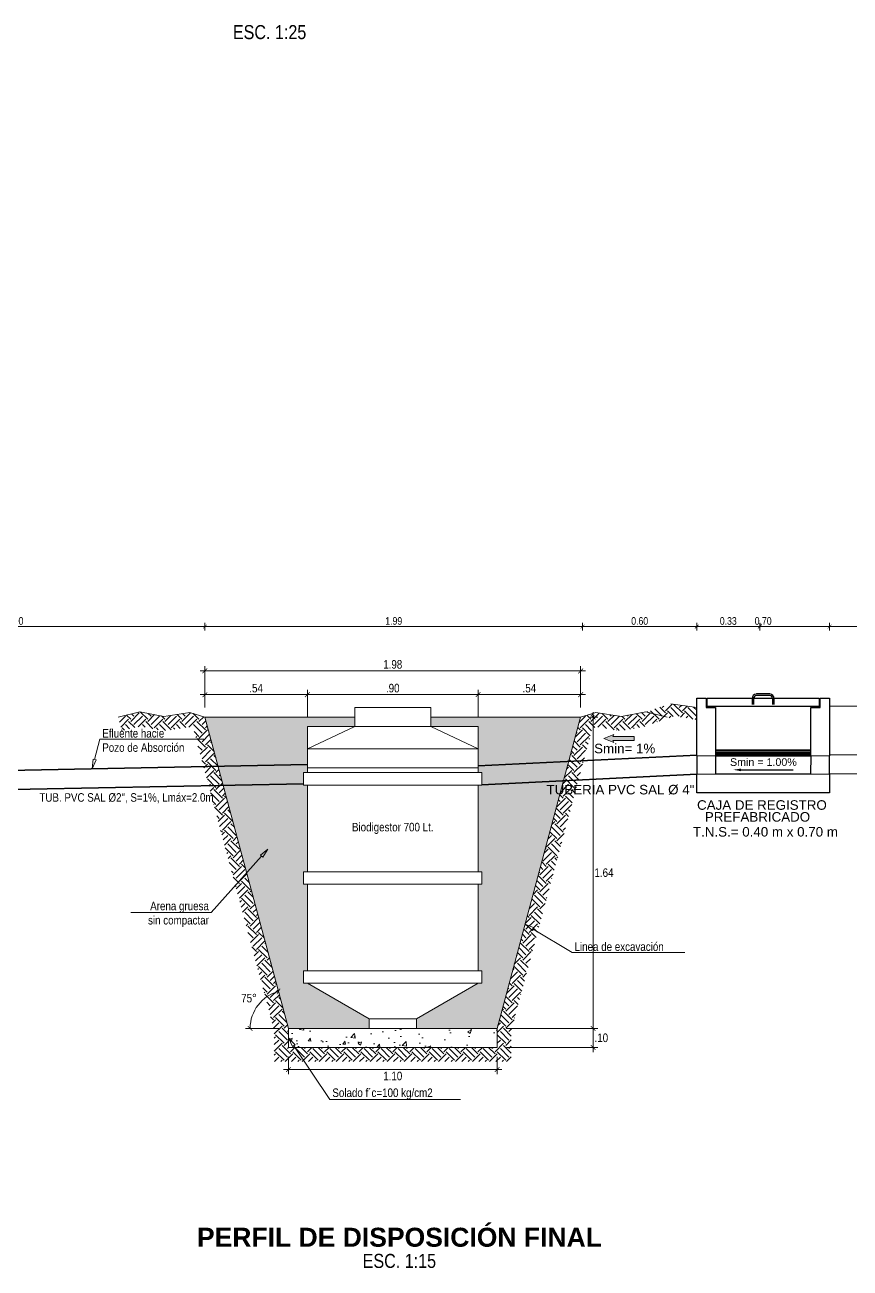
# Model space of a CAD drawing. Header units: metres. Extents: x 0 to 1935, y 0 to 1529.
# Drawn here: x 1865.02 to 1869.37, y 1473.91 to 1480.46 of the extents above; entities that cross this region are included whole.
import ezdxf
from ezdxf import colors
from ezdxf.entities.mleader import LeaderData, LeaderLine
from ezdxf.enums import TextEntityAlignment as Align
from ezdxf.math import Vec2, Vec3

# ---------------------------------------------------------------- set-up
doc = ezdxf.new("R2010")
doc.units = ezdxf.units.M
doc.header["$LTSCALE"] = 0.005
doc.linetypes.add('CONTINUA', pattern=[0])
doc.linetypes.add('TRAZO_Y_PUNTOX2', pattern=[50.8, 25.4, -12.7, 0, -12.7])
for name, color, linetype, lineweight in [('-Accesorios PVC', 88, 'Continuous', 20), ('-Acero techos', 252, 'Continuous', 13), ('-Achurado', 251, 'Continuous', 5), ('-Acotado', 251, 'Continuous', 5), ('-Terreno', 26, 'Continuous', 5), ('-Textos', 7, 'Continuous', 20), ('-Vista', 148, 'Continuous', 9), ('FIC-2ES_LINEA DESAGUE', 6, 'TRAZO_Y_PUNTOX2', 30)]:
    doc.layers.add(name, color=color, linetype=linetype, lineweight=lineweight)
for name, color, linetype in [('A_50_CotasExter', 7, 'Continuous'), ('G-TEXTOS-TITULOS', 4, 'Continuous'), ('PDF_Text', 7, 'Continuous')]:
    doc.layers.add(name, color=color, linetype=linetype)
doc.layers.add('PDF_Geometry', color=9, linetype='Continuous', true_color=0x808080)
doc.styles.add('-Arial Narrow', font='ARIALN.TTF')
doc.styles.add('25-TITULO', font='arialbd.ttf', dxfattribs={"height": 0.1})
doc.styles.add('PDF Arial-BoldMT', font='arial.ttf')
doc.dimstyles.new('Esc 1_20n', dxfattribs={"dimscale": 0.02, "dimtxt": 2, "dimasz": 1, "dimexe": 1, "dimexo": 1, "dimgap": 0.45, "dimtad": 1, "dimtoh": 1, "dimzin": 3, "dimdsep": 46, "dimtxsty": '-Arial Narrow', "dimblk": 'ARCHTICK', "dimcen": 1, "dimdle": 1, "dimclrd": 252, "dimclre": 252, "dimclrt": 252, "dimadec": 0, "dimazin": 0, "dimtfac": 1, "dimtix": 1, "dimtmove": 1, "dimatfit": 2, "dimldrblk": 'ARCHTICK', "dimfxl": 1, "dimfxlon": 1, "dimtolj": 2, "dimlwd": 5, "dimlwe": 5, "dimarcsym": 0})
doc.dimstyles.new('Esc 1_25', dxfattribs={"dimscale": 0.025, "dimtxt": 1.8, "dimasz": 1, "dimexe": 1, "dimexo": 2, "dimgap": 0.45, "dimtad": 2, "dimtih": 1, "dimtoh": 1, "dimzin": 4, "dimdsep": 46, "dimtxsty": '-Arial Narrow', "dimblk": 'ARCHTICK', "dimcen": 1, "dimdle": 1, "dimclrd": 256, "dimclre": 256, "dimclrt": 7, "dimadec": 0, "dimazin": 0, "dimtfac": 1, "dimtix": 1, "dimtmove": 1, "dimatfit": 2, "dimldrblk": 'ARCHTICK', "dimfxl": 1, "dimtolj": 2, "dimlwd": 5, "dimlwe": 0, "dimarcsym": 0})

# ---------------------------------------------------------------- blocks, each defined once
blk = doc.blocks.new('_ArchTick')
at = {"color": 0, "linetype": 'ByBlock', "const_width": 0.15}
blk.add_lwpolyline([(-0.5, -0.5), (0.5, 0.5)], dxfattribs=at)
blk = doc.blocks.new('*D275')
at = {"layer": 'A_50_CotasExter', "color": 252, "lineweight": 5, "ltscale": 0.005, "transparency": 16777216}
for p, q in [((1870.1807, 1477.2893), (1869.2408, 1477.2893)), ((1869.2608, 1477.2693), (1869.2608, 1477.3093)), ((1870.1607, 1477.2693), (1870.1607, 1477.3093))]:
    blk.add_line(p, q, dxfattribs=at)
at = {"layer": 'Defpoints', "color": 0, "ltscale": 0.005, "transparency": 16777216}
for p in [(1869.2608, 1477.2893), (1869.2608, 1476.8699), (1870.1607, 1476.8699)]:
    blk.add_point(p, dxfattribs=at)
at = {"layer": 'A_50_CotasExter', "color": 252, "lineweight": 5, "ltscale": 0.005, "transparency": 16777216, "xscale": 0.02, "yscale": 0.02, "zscale": 0.02, "rotation": 180}
blk.add_blockref('_ArchTick', (1869.2608, 1477.2893), dxfattribs=at)
at = {"layer": 'A_50_CotasExter', "color": 252, "lineweight": 5, "ltscale": 0.005, "transparency": 16777216, "xscale": 0.02, "yscale": 0.02, "zscale": 0.02}
blk.add_blockref('_ArchTick', (1870.1607, 1477.2893), dxfattribs=at)
at = {"layer": 'A_50_CotasExter', "color": 252, "ltscale": 0.005, "transparency": 16777216, "insert": (1869.7107, 1477.3187), "char_height": 0.04, "attachment_point": 5, "style": '-Arial Narrow'}
blk.add_mtext('\\A2;0.90', dxfattribs=at)
blk = doc.blocks.new('*D285')
at = {"layer": 'A_50_CotasExter', "color": 252, "lineweight": 5, "ltscale": 0.005, "transparency": 16777216}
for p, q in [((1869.2808, 1477.2893), (1868.5407, 1477.2893)), ((1868.5607, 1477.2693), (1868.5607, 1477.3093)), ((1869.2608, 1477.2693), (1869.2608, 1477.3093))]:
    blk.add_line(p, q, dxfattribs=at)
at = {"layer": 'Defpoints', "color": 0, "ltscale": 0.005, "transparency": 16777216}
for p in [(1868.5607, 1477.2893), (1868.5607, 1476.9129), (1869.2608, 1476.8699)]:
    blk.add_point(p, dxfattribs=at)
at = {"layer": 'A_50_CotasExter', "color": 252, "lineweight": 5, "ltscale": 0.005, "transparency": 16777216, "xscale": 0.02, "yscale": 0.02, "zscale": 0.02, "rotation": 180}
blk.add_blockref('_ArchTick', (1868.5607, 1477.2893), dxfattribs=at)
at = {"layer": 'A_50_CotasExter', "color": 252, "lineweight": 5, "ltscale": 0.005, "transparency": 16777216, "xscale": 0.02, "yscale": 0.02, "zscale": 0.02}
blk.add_blockref('_ArchTick', (1869.2608, 1477.2893), dxfattribs=at)
at = {"layer": 'A_50_CotasExter', "color": 252, "ltscale": 0.005, "transparency": 16777216, "insert": (1868.9108, 1477.3187), "char_height": 0.04, "attachment_point": 5, "style": '-Arial Narrow'}
blk.add_mtext('\\A2;0.70', dxfattribs=at)
blk = doc.blocks.new('*D286')
at = {"layer": 'A_50_CotasExter', "color": 252, "lineweight": 5, "ltscale": 0.005, "transparency": 16777216}
for p, q in [((1868.5407, 1477.2893), (1868.913, 1477.2893)), ((1868.5607, 1477.2693), (1868.5607, 1477.3093)), ((1868.893, 1477.2693), (1868.893, 1477.3093))]:
    blk.add_line(p, q, dxfattribs=at)
at = {"layer": 'Defpoints', "color": 0, "ltscale": 0.005, "transparency": 16777216}
for p in [(1868.893, 1477.2893), (1868.5607, 1476.9129), (1868.893, 1475.5593)]:
    blk.add_point(p, dxfattribs=at)
at = {"layer": 'A_50_CotasExter', "color": 252, "lineweight": 5, "ltscale": 0.005, "transparency": 16777216, "xscale": 0.02, "yscale": 0.02, "zscale": 0.02, "rotation": 180}
blk.add_blockref('_ArchTick', (1868.5607, 1477.2893), dxfattribs=at)
at = {"layer": 'A_50_CotasExter', "color": 252, "lineweight": 5, "ltscale": 0.005, "transparency": 16777216, "xscale": 0.02, "yscale": 0.02, "zscale": 0.02}
blk.add_blockref('_ArchTick', (1868.893, 1477.2893), dxfattribs=at)
at = {"layer": 'A_50_CotasExter', "color": 252, "ltscale": 0.005, "transparency": 16777216, "insert": (1868.7269, 1477.3187), "char_height": 0.04, "attachment_point": 5, "style": '-Arial Narrow'}
blk.add_mtext('\\A2;0.33', dxfattribs=at)
blk = doc.blocks.new('*D269')
at = {"layer": 'A_50_CotasExter', "color": 252, "lineweight": 5, "ltscale": 0.005, "transparency": 16777216}
for p, q in [((1865.9488, 1477.2893), (1867.9794, 1477.2893)), ((1865.9688, 1477.2693), (1865.9688, 1477.3093)), ((1867.9594, 1477.2693), (1867.9594, 1477.3093))]:
    blk.add_line(p, q, dxfattribs=at)
at = {"layer": 'Defpoints', "color": 0, "ltscale": 0.005, "transparency": 16777216}
for p in [(1867.9594, 1477.2893), (1865.9688, 1477.2407), (1867.9594, 1477.2407)]:
    blk.add_point(p, dxfattribs=at)
at = {"layer": 'A_50_CotasExter', "color": 252, "lineweight": 5, "ltscale": 0.005, "transparency": 16777216, "xscale": 0.02, "yscale": 0.02, "zscale": 0.02, "rotation": 180}
blk.add_blockref('_ArchTick', (1865.9688, 1477.2893), dxfattribs=at)
at = {"layer": 'A_50_CotasExter', "color": 252, "lineweight": 5, "ltscale": 0.005, "transparency": 16777216, "xscale": 0.02, "yscale": 0.02, "zscale": 0.02}
blk.add_blockref('_ArchTick', (1867.9594, 1477.2893), dxfattribs=at)
at = {"layer": 'A_50_CotasExter', "color": 252, "ltscale": 0.005, "transparency": 16777216, "insert": (1866.9641, 1477.3187), "char_height": 0.04, "attachment_point": 5, "style": '-Arial Narrow'}
blk.add_mtext('\\A2;1.99', dxfattribs=at)
blk = doc.blocks.new('*D270')
at = {"layer": 'A_50_CotasExter', "color": 252, "lineweight": 5, "ltscale": 0.005, "transparency": 16777216}
for p, q in [((1867.9394, 1477.2893), (1868.5807, 1477.2893)), ((1867.9594, 1477.2693), (1867.9594, 1477.3093)), ((1868.5607, 1477.2693), (1868.5607, 1477.3093))]:
    blk.add_line(p, q, dxfattribs=at)
at = {"layer": 'Defpoints', "color": 0, "ltscale": 0.005, "transparency": 16777216}
for p in [(1868.5607, 1477.2893), (1867.9594, 1477.2407), (1868.5607, 1477.1129)]:
    blk.add_point(p, dxfattribs=at)
at = {"layer": 'A_50_CotasExter', "color": 252, "lineweight": 5, "ltscale": 0.005, "transparency": 16777216, "xscale": 0.02, "yscale": 0.02, "zscale": 0.02, "rotation": 180}
blk.add_blockref('_ArchTick', (1867.9594, 1477.2893), dxfattribs=at)
at = {"layer": 'A_50_CotasExter', "color": 252, "lineweight": 5, "ltscale": 0.005, "transparency": 16777216, "xscale": 0.02, "yscale": 0.02, "zscale": 0.02}
blk.add_blockref('_ArchTick', (1868.5607, 1477.2893), dxfattribs=at)
at = {"layer": 'A_50_CotasExter', "color": 252, "ltscale": 0.005, "transparency": 16777216, "insert": (1868.2601, 1477.3187), "char_height": 0.04, "attachment_point": 5, "style": '-Arial Narrow'}
blk.add_mtext('\\A2;0.60', dxfattribs=at)
blk = doc.blocks.new('*D281')
at = {"layer": 'A_50_CotasExter', "color": 252, "lineweight": 5, "ltscale": 0.005, "transparency": 16777216}
for p, q in [((1865.9888, 1477.2893), (1863.9469, 1477.2893)), ((1863.9669, 1477.2693), (1863.9669, 1477.3093)), ((1865.9688, 1477.2693), (1865.9688, 1477.3093))]:
    blk.add_line(p, q, dxfattribs=at)
at = {"layer": 'Defpoints', "color": 0, "ltscale": 0.005, "transparency": 16777216}
for p in [(1863.9669, 1477.2893), (1865.9688, 1477.2353), (1863.9669, 1476.5014)]:
    blk.add_point(p, dxfattribs=at)
at = {"layer": 'A_50_CotasExter', "color": 252, "lineweight": 5, "ltscale": 0.005, "transparency": 16777216, "xscale": 0.02, "yscale": 0.02, "zscale": 0.02, "rotation": 180}
blk.add_blockref('_ArchTick', (1863.9669, 1477.2893), dxfattribs=at)
at = {"layer": 'A_50_CotasExter', "color": 252, "lineweight": 5, "ltscale": 0.005, "transparency": 16777216, "xscale": 0.02, "yscale": 0.02, "zscale": 0.02}
blk.add_blockref('_ArchTick', (1865.9688, 1477.2893), dxfattribs=at)
at = {"layer": 'A_50_CotasExter', "color": 252, "ltscale": 0.005, "transparency": 16777216, "insert": (1864.9679, 1477.3187), "char_height": 0.04, "attachment_point": 5, "style": '-Arial Narrow'}
blk.add_mtext('\\A2;2.00', dxfattribs=at)
blk = doc.blocks.new('*D293')
at = {"layer": '-Acotado', "lineweight": 0, "transparency": 16777216}
blk.add_line((1866.3588, 1475.1726), (1866.1823, 1475.1726), dxfattribs=at)
at = {"layer": '-Acotado', "lineweight": 5, "transparency": 16777216}
blk.add_arc((1866.4088, 1475.1726), 0.2015, 105.01836, 180, dxfattribs=at)
at = {"layer": 'Defpoints', "color": 0, "transparency": 16777216}
for p in [(1865.9688, 1476.8126), (1866.2792, 1475.327), (1866.4088, 1475.1726), (1866.4088, 1475.1726), (1867.5088, 1475.1726)]:
    blk.add_point(p, dxfattribs=at)
at = {"layer": '-Acotado', "lineweight": 5, "transparency": 16777216, "xscale": 0.025, "yscale": 0.025, "zscale": 0.025}
for p, rotation in [((1866.3566, 1475.3673), 15.01836063115525), ((1866.2073, 1475.1726), 269.9999999999973)]:
    blk.add_blockref('_ArchTick', p, dxfattribs=dict(at, rotation=rotation))
at = {"layer": '-Acotado', "color": 7, "transparency": 16777216, "insert": (1866.2014, 1475.3317), "char_height": 0.045, "attachment_point": 5, "style": '-Arial Narrow'}
blk.add_mtext('\\A2;75°', dxfattribs=at)
blk = doc.blocks.new('_ClosedBlank')
at = {"color": 0, "linetype": 'ByBlock', "lineweight": -2}
for p, q in [((-1, 0.17), (0, 0)), ((-1, 0.17), (-1, -0.17)), ((0, 0), (-1, -0.17))]:
    blk.add_line(p, q, dxfattribs=at)
blk = doc.blocks.new('*D294')
at = {"layer": '-Acotado', "lineweight": 0, "transparency": 16777216}
for p, q in [((1866.4088, 1475.0226), (1866.4088, 1474.9307)), ((1867.5088, 1475.0226), (1867.5088, 1474.9307))]:
    blk.add_line(p, q, dxfattribs=at)
at = {"layer": '-Acotado', "lineweight": 5, "transparency": 16777216}
blk.add_line((1866.3838, 1474.9557), (1867.5338, 1474.9557), dxfattribs=at)
at = {"layer": 'Defpoints', "color": 0, "transparency": 16777216}
for p in [(1866.4088, 1475.0726), (1867.5088, 1475.0726), (1867.5088, 1474.9557)]:
    blk.add_point(p, dxfattribs=at)
at = {"layer": '-Acotado', "lineweight": 5, "transparency": 16777216, "xscale": 0.025, "yscale": 0.025, "zscale": 0.025, "rotation": 180}
blk.add_blockref('_ArchTick', (1866.4088, 1474.9557), dxfattribs=at)
at = {"layer": '-Acotado', "lineweight": 5, "transparency": 16777216, "xscale": 0.025, "yscale": 0.025, "zscale": 0.025}
blk.add_blockref('_ArchTick', (1867.5088, 1474.9557), dxfattribs=at)
at = {"layer": '-Acotado', "color": 7, "transparency": 16777216, "insert": (1866.9588, 1474.9214), "char_height": 0.045, "attachment_point": 5, "style": '-Arial Narrow'}
blk.add_mtext('\\A2;1.10', dxfattribs=at)
blk = doc.blocks.new('*D295')
at = {"layer": '-Acotado', "lineweight": 5, "transparency": 16777216}
blk.add_line((1867.9738, 1477.0557), (1865.9438, 1477.0557), dxfattribs=at)
at = {"layer": '-Acotado', "lineweight": 0, "transparency": 16777216}
for p, q in [((1865.9688, 1476.8626), (1865.9688, 1477.0807)), ((1867.9488, 1476.8626), (1867.9488, 1477.0807))]:
    blk.add_line(p, q, dxfattribs=at)
at = {"layer": 'Defpoints', "color": 0, "transparency": 16777216}
for p in [(1865.9688, 1477.0557), (1865.9688, 1476.8126), (1867.9488, 1476.8126)]:
    blk.add_point(p, dxfattribs=at)
at = {"layer": '-Acotado', "lineweight": 5, "transparency": 16777216, "xscale": 0.025, "yscale": 0.025, "zscale": 0.025, "rotation": 180}
blk.add_blockref('_ArchTick', (1865.9688, 1477.0557), dxfattribs=at)
at = {"layer": '-Acotado', "lineweight": 5, "transparency": 16777216, "xscale": 0.025, "yscale": 0.025, "zscale": 0.025}
blk.add_blockref('_ArchTick', (1867.9488, 1477.0557), dxfattribs=at)
at = {"layer": '-Acotado', "color": 7, "transparency": 16777216, "insert": (1866.9588, 1477.0899), "char_height": 0.045, "attachment_point": 5, "style": '-Arial Narrow'}
blk.add_mtext('\\A2;1.98', dxfattribs=at)
blk = doc.blocks.new('*D296')
at = {"layer": '-Acotado', "lineweight": 5, "transparency": 16777216}
blk.add_line((1867.4338, 1476.9307), (1866.4838, 1476.9307), dxfattribs=at)
at = {"layer": '-Acotado', "lineweight": 0, "transparency": 16777216}
for p, q in [((1866.5088, 1476.8126), (1866.5088, 1476.9557)), ((1867.4088, 1476.8126), (1867.4088, 1476.9557))]:
    blk.add_line(p, q, dxfattribs=at)
at = {"layer": 'Defpoints', "color": 0, "transparency": 16777216}
for p in [(1866.5088, 1476.9307), (1866.5088, 1476.7626), (1867.4088, 1476.7626)]:
    blk.add_point(p, dxfattribs=at)
at = {"layer": '-Acotado', "lineweight": 5, "transparency": 16777216, "xscale": 0.025, "yscale": 0.025, "zscale": 0.025, "rotation": 180}
blk.add_blockref('_ArchTick', (1866.5088, 1476.9307), dxfattribs=at)
at = {"layer": '-Acotado', "lineweight": 5, "transparency": 16777216, "xscale": 0.025, "yscale": 0.025, "zscale": 0.025}
blk.add_blockref('_ArchTick', (1867.4088, 1476.9307), dxfattribs=at)
at = {"layer": '-Acotado', "color": 7, "transparency": 16777216, "insert": (1866.9588, 1476.9649), "char_height": 0.045, "attachment_point": 5, "style": '-Arial Narrow'}
blk.add_mtext('\\A2;.90', dxfattribs=at)
blk = doc.blocks.new('*D297')
at = {"layer": '-Acotado', "lineweight": 5, "transparency": 16777216}
blk.add_line((1866.5338, 1476.9307), (1865.9438, 1476.9307), dxfattribs=at)
at = {"layer": '-Acotado', "lineweight": 0, "transparency": 16777216}
for p, q in [((1865.9688, 1476.8626), (1865.9688, 1476.9557)), ((1866.5088, 1476.8126), (1866.5088, 1476.9557))]:
    blk.add_line(p, q, dxfattribs=at)
at = {"layer": 'Defpoints', "color": 0, "transparency": 16777216}
for p in [(1865.9688, 1476.9307), (1865.9688, 1476.8126), (1866.5088, 1476.7626)]:
    blk.add_point(p, dxfattribs=at)
at = {"layer": '-Acotado', "lineweight": 5, "transparency": 16777216, "xscale": 0.025, "yscale": 0.025, "zscale": 0.025, "rotation": 180}
blk.add_blockref('_ArchTick', (1865.9688, 1476.9307), dxfattribs=at)
at = {"layer": '-Acotado', "lineweight": 5, "transparency": 16777216, "xscale": 0.025, "yscale": 0.025, "zscale": 0.025}
blk.add_blockref('_ArchTick', (1866.5088, 1476.9307), dxfattribs=at)
at = {"layer": '-Acotado', "color": 7, "transparency": 16777216, "insert": (1866.2388, 1476.9648), "char_height": 0.045, "attachment_point": 5, "style": '-Arial Narrow'}
blk.add_mtext('\\A2;.54', dxfattribs=at)
blk = doc.blocks.new('*D290')
at = {"layer": '-Acotado', "lineweight": 5, "transparency": 16777216}
blk.add_line((1867.3838, 1476.9307), (1867.9738, 1476.9307), dxfattribs=at)
at = {"layer": '-Acotado', "lineweight": 0, "transparency": 16777216}
for p, q in [((1867.4088, 1476.8126), (1867.4088, 1476.9557)), ((1867.9488, 1476.8626), (1867.9488, 1476.9557))]:
    blk.add_line(p, q, dxfattribs=at)
at = {"layer": 'Defpoints', "color": 0, "transparency": 16777216}
for p in [(1867.9488, 1476.9307), (1867.9488, 1476.8126), (1867.4088, 1476.7626)]:
    blk.add_point(p, dxfattribs=at)
at = {"layer": '-Acotado', "lineweight": 5, "transparency": 16777216, "xscale": 0.025, "yscale": 0.025, "zscale": 0.025, "rotation": 180}
blk.add_blockref('_ArchTick', (1867.4088, 1476.9307), dxfattribs=at)
at = {"layer": '-Acotado', "lineweight": 5, "transparency": 16777216, "xscale": 0.025, "yscale": 0.025, "zscale": 0.025}
blk.add_blockref('_ArchTick', (1867.9488, 1476.9307), dxfattribs=at)
at = {"layer": '-Acotado', "color": 7, "transparency": 16777216, "insert": (1867.6788, 1476.9648), "char_height": 0.045, "attachment_point": 5, "style": '-Arial Narrow'}
blk.add_mtext('\\A2;.54', dxfattribs=at)
blk = doc.blocks.new('*D291')
at = {"layer": '-Acotado', "lineweight": 0, "transparency": 16777216}
for p, q in [((1867.9988, 1476.8126), (1868.0395, 1476.8126)), ((1867.5588, 1475.1726), (1868.0395, 1475.1726))]:
    blk.add_line(p, q, dxfattribs=at)
at = {"layer": '-Acotado', "lineweight": 5, "transparency": 16777216}
blk.add_line((1868.0145, 1476.8376), (1868.0145, 1475.1476), dxfattribs=at)
at = {"layer": 'Defpoints', "color": 0, "transparency": 16777216}
for p in [(1867.9488, 1476.8126), (1867.5088, 1475.1726), (1868.0145, 1475.1726)]:
    blk.add_point(p, dxfattribs=at)
at = {"layer": '-Acotado', "lineweight": 5, "transparency": 16777216, "xscale": 0.025, "yscale": 0.025, "zscale": 0.025}
for p, rotation in [((1868.0145, 1476.8126), 90), ((1868.0145, 1475.1726), 270)]:
    blk.add_blockref('_ArchTick', p, dxfattribs=dict(at, rotation=rotation))
at = {"layer": '-Acotado', "color": 7, "transparency": 16777216, "insert": (1868.0719, 1475.9926), "char_height": 0.045, "attachment_point": 5, "style": '-Arial Narrow'}
blk.add_mtext('\\A2;1.64', dxfattribs=at)
blk = doc.blocks.new('*D292')
at = {"layer": '-Acotado', "lineweight": 0, "transparency": 16777216}
for p, q in [((1867.5588, 1475.1726), (1868.0395, 1475.1726)), ((1867.5588, 1475.0726), (1868.0395, 1475.0726))]:
    blk.add_line(p, q, dxfattribs=at)
at = {"layer": '-Acotado', "lineweight": 5, "transparency": 16777216}
blk.add_line((1868.0145, 1475.1976), (1868.0145, 1475.0476), dxfattribs=at)
at = {"layer": 'Defpoints', "color": 0, "transparency": 16777216}
for p in [(1867.5088, 1475.1726), (1867.5088, 1475.0726), (1868.0145, 1475.0726)]:
    blk.add_point(p, dxfattribs=at)
at = {"layer": '-Acotado', "lineweight": 5, "transparency": 16777216, "xscale": 0.025, "yscale": 0.025, "zscale": 0.025}
for p, rotation in [((1868.0145, 1475.1726), 90), ((1868.0145, 1475.0726), 270)]:
    blk.add_blockref('_ArchTick', p, dxfattribs=dict(at, rotation=rotation))
at = {"layer": '-Acotado', "color": 7, "transparency": 16777216, "insert": (1868.0579, 1475.1226), "char_height": 0.045, "attachment_point": 5, "style": '-Arial Narrow'}
blk.add_mtext('\\A2;.10', dxfattribs=at)

msp = doc.modelspace()

# ---------------------------------------------------------------- hatches: boundary and pattern name
at = {"layer": '-Acero techos', "lineweight": 5, "ltscale": 0.005, "true_color": 0x105689}
h = msp.add_hatch(color=146, dxfattribs=at)
h.dxf.hatch_style = 1
h.paths.add_polyline_path([(1868.11913, 1476.68996), (1868.23139, 1476.68996), (1868.23139, 1476.71009), (1868.11913, 1476.71009), (1868.12442, 1476.72068), (1868.07041, 1476.70055), (1868.12442, 1476.67937)])
at = {"layer": '-Achurado'}
h = msp.add_hatch(dxfattribs=at)
h.set_pattern_fill('AR-SAND', color=256, scale=0.0009, style=0)
h.set_pattern_definition([(37.5, (314.333588, 15.197514), (-0.00144002817, 0.04404719136), [0, -0.0347472, 0, -0.038862, 0, -0.0371475]), (7.5, (314.33359, 15.197514), (0.0404570955, 0.064514259), [0, -0.0187452, 0, -0.0313182, 0, -0.0120015]), (327.5, (314.30547, 15.197514), (0.0711893133, 0.0001293466), [0, -0.01143, 0, -0.041148, 0, -0.053721]), (317.5, (314.30547, 15.197514), (0.0687200807, 0.0200636391), [0, -0.005715, 0, -0.0269748, 0, -0.030861])])
h.paths.add_polyline_path([(1865.9688, 1476.81263), (1866.7588, 1476.81263), (1866.7588, 1476.76263), (1866.5088, 1476.76263), (1866.5088, 1476.5197), (1866.4888, 1476.5197), (1866.4888, 1476.4547), (1866.5088, 1476.4547), (1866.5088, 1475.99748), (1866.4888, 1475.99748), (1866.4888, 1475.93248), (1866.5088, 1475.93248), (1866.5088, 1475.47527), (1866.4888, 1475.47527), (1866.4888, 1475.41027), (1866.5088, 1475.41027), (1866.8338, 1475.22263), (1866.8338, 1475.17263), (1866.4088, 1475.17263)])
h.paths.add_polyline_path([(1867.4088, 1476.4547), (1867.4288, 1476.4547), (1867.4288, 1476.5197), (1867.4088, 1476.5197), (1867.4088, 1476.76263), (1867.1588, 1476.76263), (1867.1588, 1476.81263), (1867.9488, 1476.81263), (1867.5088, 1475.17263), (1867.0838, 1475.17263), (1867.0838, 1475.22263), (1867.4088, 1475.41027), (1867.4288, 1475.41027), (1867.4288, 1475.47527), (1867.4088, 1475.47527), (1867.4088, 1475.93248), (1867.4288, 1475.93248), (1867.4288, 1475.99748), (1867.4088, 1475.99748)])
h = msp.add_hatch(dxfattribs=at)
h.set_pattern_fill('AR-CONC', color=256, scale=0.001)
h.set_pattern_definition([(50, (314.33359, 15.19751), (0.182184669, -0.015939086), [0.01905, -0.20955]), (355, (314.33359, 15.19751), (-0.035243421, 0.191056845), [0.01524, -0.167640584]), (100.451445, (314.34877, 15.19619), (0.146941247, 0.175117752), [0.016190009, -0.178090245]), (46.1842, (314.33359, 15.24831), (0.27107904, -0.042042328), [0.028575, -0.314325]), (96.635558, (314.35618, 15.2448), (0.237404134, 0.247426125), [0.024285023, -0.267135608]), (351.184151, (314.3336, 15.2483), (0.237404134, 0.247426125), [0.022859967, -0.251459732]), (21, (314.35899, 15.23561), (0.151614391, -0.102265198), [0.01905, -0.20955]), (326, (314.35899, 15.23561), (0.061802028, 0.184187966), [0.01524, -0.16764]), (71.451445, (314.37162, 15.2271), (0.21341642, 0.081922769), [0.016190009, -0.178089938]), (37.5, (314.33359, 15.197514), (0.0030886033, 0.0845550389), [0, -0.165608, 0, -0.17018, 0, -0.168275]), (7.5, (314.33359, 15.19751), (0.0668196625, 0.100180575), [0, -0.097028, 0, -0.161798, 0, -0.064135]), (327.5, (314.276946, 15.197514), (0.1355905952, -0.005728744), [0, -0.0635, 0, -0.19812, 0, -0.26289]), (317.5, (314.25155, 15.19751), (0.1481291814, 0.025426491), [0, -0.08255, 0, -0.131572, 0, -0.18669])])
h.paths.add_polyline_path([(1867.5088, 1475.17263), (1867.5088, 1475.07263), (1866.4088, 1475.07263), (1866.4088, 1475.17263)])
at = {"layer": '-Terreno'}
h = msp.add_hatch(dxfattribs=at)
h.set_pattern_fill('EARTH', color=256, scale=0.01, angle=45)
h.set_pattern_definition([(45, (295.68356, 8.30425), (7e-18, 0.0898025612), [0.0635, -0.0635]), (45, (295.666724, 8.32109), (7e-18, 0.0898025612), [0.0635, -0.0635]), (45, (295.649886, 8.337927), (7e-18, 0.0898025612), [0.0635, -0.0635]), (135, (295.649886, 8.34915), (-0.0898025612, 7e-18), [0.0635, -0.0635]), (135, (295.666724, 8.36599), (-0.0898025612, 7e-18), [0.0635, -0.0635]), (135, (295.68356, 8.38283), (-0.0898025612, 7e-18), [0.0635, -0.0635])])
h.paths.add_polyline_path([(1865.5123, 1476.81263), (1865.53026, 1476.74009), (1865.62774, 1476.76423), (1865.75171, 1476.73998), (1865.8836, 1476.75992), (1865.90747, 1476.75285), (1866.33408, 1475.16278), (1866.33408, 1474.9979), (1866.9588, 1474.9979), (1867.58353, 1474.9979), (1867.58353, 1475.16278), (1868.01013, 1476.75285), (1868.03401, 1476.75992), (1868.1659, 1476.73998), (1868.28987, 1476.76423), (1868.44191, 1476.81838), (1868.56073, 1476.79901), (1868.56073, 1476.86317), (1868.42416, 1476.88233), (1868.29176, 1476.84074), (1868.16427, 1476.8158), (1868.02874, 1476.83629), (1867.9488, 1476.81263), (1867.5088, 1475.17263), (1867.5088, 1475.07263), (1866.9588, 1475.07263), (1866.4088, 1475.07263), (1866.4088, 1475.17263), (1865.9688, 1476.81263), (1865.88886, 1476.83629), (1865.75334, 1476.8158), (1865.62584, 1476.84074)])

# ---------------------------------------------------------------- linework, layer by layer
at = {"layer": '-Accesorios PVC'}
for p, q in [((1866.5088, 1476.5197), (1866.5088, 1476.76263)), ((1867.4088, 1476.76263), (1867.4088, 1476.5197)), ((1866.5088, 1475.99748), (1866.5088, 1476.4547)), ((1867.4088, 1476.4547), (1867.4088, 1475.99748)), ((1866.5088, 1475.47527), (1866.5088, 1475.93248)), ((1867.4088, 1475.93248), (1867.4088, 1475.47527)), ((1866.8338, 1475.22263), (1866.5088, 1475.41027)), ((1867.4088, 1475.41027), (1867.0838, 1475.22263))]:
    msp.add_line(p, q, dxfattribs=at)
for points in [[(1867.1588, 1476.76263), (1866.7588, 1476.76263), (1866.7588, 1476.86263), (1867.1588, 1476.86263)], [(1867.4288, 1476.4547), (1866.4888, 1476.4547), (1866.4888, 1476.5197), (1867.4288, 1476.5197)], [(1867.4288, 1475.93248), (1866.4888, 1475.93248), (1866.4888, 1475.99748), (1867.4288, 1475.99748)], [(1867.4288, 1475.41027), (1866.4888, 1475.41027), (1866.4888, 1475.47527), (1867.4288, 1475.47527)], [(1867.0838, 1475.22263), (1866.8338, 1475.22263), (1866.8338, 1475.17263), (1867.0838, 1475.17263)]]:
    msp.add_lwpolyline(points, close=True, dxfattribs=at)
for points in [[(1866.7588, 1476.76263), (1866.5088, 1476.6447)], [(1866.7588, 1476.76263), (1866.5088, 1476.76263)], [(1867.1588, 1476.76263), (1867.4088, 1476.6447)], [(1867.1588, 1476.76263), (1867.4088, 1476.76263)], [(1867.4088, 1476.6447), (1866.5088, 1476.6447)], [(1867.4088, 1476.5447), (1866.5088, 1476.5447)]]:
    msp.add_lwpolyline(points, dxfattribs=at)
at = {"layer": '-Acero techos', "color": 148, "ltscale": 0.005, "true_color": 0x09314e}
msp.add_lwpolyline([(1868.11913, 1476.68996), (1868.12442, 1476.67937), (1868.07041, 1476.70055), (1868.12442, 1476.72068), (1868.11913, 1476.71009), (1868.23139, 1476.71009), (1868.23139, 1476.68996)], close=True, dxfattribs=at)
at = {"layer": '-Terreno'}
msp.add_lwpolyline([(1865.5123, 1476.81263), (1865.62584, 1476.84074), (1865.75334, 1476.8158), (1865.88886, 1476.83629), (1865.9688, 1476.81263), (1866.4088, 1475.17263), (1866.4088, 1475.07263), (1866.9588, 1475.07263), (1866.9588, 1475.07263), (1866.9588, 1475.07263), (1867.5088, 1475.07263), (1867.5088, 1475.17263), (1867.9488, 1476.81263), (1868.02874, 1476.83629), (1868.16427, 1476.8158), (1868.29176, 1476.84074), (1868.40531, 1476.81263)], dxfattribs=at)
at = {"layer": '-Vista'}
for p, q in [((1866.7588, 1476.81263), (1865.9688, 1476.81263)), ((1867.1588, 1476.81263), (1867.9488, 1476.81263))]:
    msp.add_line(p, q, dxfattribs=at)
msp.add_lwpolyline([(1867.5088, 1475.17263), (1866.4088, 1475.17263), (1866.4088, 1475.07263), (1867.5088, 1475.07263)], close=True, dxfattribs=at)
at = {"layer": 'FIC-2ES_LINEA DESAGUE', "color": 175, "lineweight": 30, "ltscale": 0.5, "true_color": 0x4554a5}
for p, q in [((1868.56073, 1476.60794), (1868.56073, 1476.51262)), ((1868.66029, 1476.60794), (1868.66029, 1476.51262)), ((1869.16123, 1476.60794), (1869.16017, 1476.51262)), ((1869.26078, 1476.51262), (1869.26078, 1476.60794))]:
    msp.add_line(p, q, dxfattribs=at)
at = {"layer": 'FIC-2ES_LINEA DESAGUE', "color": 175, "linetype": 'CONTINUA', "lineweight": 30, "ltscale": 0.5, "true_color": 0x4554a5}
for points in [[(1870.3357, 1476.6159), (1869.26078, 1476.61262)], [(1868.79373, 1476.53486), (1869.06909, 1476.53486)], [(1870.3357, 1476.5159), (1869.2607, 1476.51262)]]:
    msp.add_lwpolyline(points, dxfattribs=at)
msp.add_solid([(1868.79373, 1476.54121), (1868.75348, 1476.53486), (1868.79373, 1476.52745)], dxfattribs=at)
at = {"layer": 'PDF_Geometry', "color": 163, "lineweight": 25, "true_color": 0x6e8add}
msp.add_lwpolyline([(1868.96848, 1476.90929, 0.3850832), (1868.94624, 1476.93413), (1868.87528, 1476.93413)], format="xyb", dxfattribs=at)
for points in [[(1868.94624, 1476.92566), (1868.87528, 1476.92566)], [(1868.85304, 1476.90871), (1868.85304, 1476.87906)], [(1868.86045, 1476.90871), (1868.86045, 1476.87906)], [(1868.96106, 1476.87906), (1868.96106, 1476.90871)], [(1868.96953, 1476.87906), (1868.96953, 1476.90871)]]:
    msp.add_lwpolyline(points, dxfattribs=at)
at = {"layer": 'PDF_Geometry', "color": 34, "lineweight": 5, "true_color": 0x954a00}
for points in [[(1868.56073, 1476.86317), (1868.42416, 1476.88233)], [(1869.26078, 1476.86988), (1870.4607, 1476.86988)]]:
    msp.add_lwpolyline(points, dxfattribs=at)
at = {"layer": 'PDF_Geometry', "color": 251, "lineweight": 30, "true_color": 0x545454}
for points in [[(1868.56073, 1476.60794), (1868.56073, 1476.91295), (1868.61051, 1476.91295), (1868.61051, 1476.86317), (1868.66029, 1476.86317), (1868.66029, 1476.60794)], [(1869.16123, 1476.60794), (1869.16123, 1476.86317), (1869.211, 1476.86317), (1869.211, 1476.91295), (1869.26078, 1476.91295), (1869.26078, 1476.60794)], [(1869.26078, 1476.51262), (1869.26078, 1476.41307), (1869.16123, 1476.41307), (1868.66029, 1476.41307), (1868.56073, 1476.41307), (1868.56073, 1476.51262)], [(1869.16017, 1476.51262), (1868.66029, 1476.51262)]]:
    msp.add_lwpolyline(points, dxfattribs=at)
msp.add_lwpolyline([(1868.6158, 1476.91295), (1869.20571, 1476.91295), (1869.20571, 1476.86847), (1868.6158, 1476.86847)], close=True, dxfattribs=at)
at = {"layer": 'PDF_Geometry', "color": 164, "lineweight": 35, "true_color": 0x002595}
for points in [[(1868.56073, 1476.61275), (1867.4088, 1476.55492)], [(1866.5088, 1476.56348), (1863.96695, 1476.51265)], [(1866.4888, 1476.46152), (1863.96695, 1476.41108)], [(1868.56073, 1476.51262), (1867.4288, 1476.45579)]]:
    msp.add_lwpolyline(points, dxfattribs=at)
at = {"layer": 'PDF_Geometry', "color": 164, "lineweight": 9, "true_color": 0x002595}
for points in [[(1868.66029, 1476.60794), (1868.56073, 1476.60794)], [(1869.26078, 1476.60794), (1869.16123, 1476.60794)], [(1868.66029, 1476.51262), (1868.56073, 1476.51262)], [(1869.26078, 1476.51262), (1869.16123, 1476.51262)]]:
    msp.add_lwpolyline(points, dxfattribs=at)
at = {"layer": 'PDF_Geometry', "lineweight": 5}
for points in [[(1868.66029, 1476.64077), (1869.16123, 1476.64077)], [(1868.66029, 1476.63441), (1869.16123, 1476.63441)], [(1868.66029, 1476.62806), (1869.16123, 1476.62806)], [(1868.66029, 1476.62276), (1869.16123, 1476.62276)], [(1868.66029, 1476.61747), (1869.16123, 1476.61747)], [(1868.66029, 1476.61217), (1869.16123, 1476.61217)]]:
    msp.add_lwpolyline(points, dxfattribs=at)
at = {"layer": 'PDF_Geometry', "lineweight": 25}
msp.add_lwpolyline([(1868.66029, 1476.60794), (1869.16123, 1476.60794)], dxfattribs=at)
at = {"layer": 'PDF_Geometry', "color": 163, "lineweight": 25, "true_color": 0x6e8add}
for centre, radius, start, end in [((1868.87687, 1476.90924), 0.02489, 95.646865, 179.89029), ((1868.87687, 1476.90924), 0.01642, 96.904264, 179.890193), ((1868.94359, 1476.90924), 0.01642, 0.109807, 83.095736)]:
    msp.add_arc(centre, radius, start, end, dxfattribs=at)
for points in [[(1868.85198, 1476.90924), (1868.85198, 1476.90925), (1868.85198, 1476.90925), (1868.85198, 1476.90926)], [(1868.96848, 1476.90926), (1868.96848, 1476.90925), (1868.96848, 1476.90925), (1868.96848, 1476.90924)]]:
    msp.add_open_spline(points, degree=3, dxfattribs=at)

# ---------------------------------------------------------------- texts
at = {"layer": '-Accesorios PVC', "insert": (1866.9588, 1476.22609), "char_height": 0.045, "width": 0.9, "attachment_point": 5, "style": '-Arial Narrow'}
msp.add_mtext('\\pxqc;Biodigestor 700 Lt.', dxfattribs=at)
at = {"layer": '-Textos', "lineweight": 5, "style": '-Arial Narrow'}
msp.add_text('ESC. 1:25', height=0.074078, dxfattribs=at).set_placement((1866.3098, 1480.42114), align=Align.MIDDLE_CENTER)
at = {"layer": '-Textos', "style": '-Arial Narrow'}
msp.add_text('ESC. 1:15', height=0.074078, dxfattribs=at).set_placement((1866.99364, 1473.94755), align=Align.MIDDLE_CENTER)
at = {"layer": '-Textos', "insert": (1865.55577, 1476.38492), "char_height": 0.045, "attachment_point": 5, "style": '-Arial Narrow'}
msp.add_mtext('TUB. PVC SAL Ø2", S=1%, Lmáx=2.0m', dxfattribs=at)
at = {"layer": 'G-TEXTOS-TITULOS', "color": 219, "true_color": 0x642165, "style": '25-TITULO'}
msp.add_text('PERFIL DE DISPOSICIÓN FINAL', height=0.1, dxfattribs=at).set_placement((1866.99399, 1474.07225), align=Align.MIDDLE_CENTER)
at = {"layer": 'PDF_Text', "style": 'PDF Arial-BoldMT'}
for s, p in [('CAJA DE REGISTRO', (1868.56245, 1476.32413)), ('PREFABRICADO', (1868.60356, 1476.26172)), ('T.N.S.= 0.40 m x 0.70 m', (1868.54071, 1476.18295))]:
    msp.add_text(s, height=0.0503406, dxfattribs=at).set_placement(p)
at = {"layer": 'PDF_Text', "attachment_point": 6, "style": 'PDF Arial-BoldMT'}
for s, insert, char_height in [('Smin= 1%', (1868.34245, 1476.64656), 0.050341), ('Smin = 1.00%', (1869.08795, 1476.57515), 0.0402763), ('TUBERIA PVC SAL Ø 4"', (1868.54835, 1476.42933), 0.0503406)]:
    msp.add_mtext(s, dxfattribs=dict(at, insert=insert, char_height=char_height))

# ---------------------------------------------------------------- dimensions: what is measured, and where the dimension line sits
at = {"layer": '-Acotado'}
dim = msp.add_linear_dim(base=(1865.9688, 1477.0557), p1=(1867.9488, 1476.81263), p2=(1865.9688, 1476.81263), angle=180, dimstyle='Esc 1_25', override={"dimtmove": 0}, dxfattribs=at)
dim.commit()
dim.dimension.update_dxf_attribs({"geometry": '*D295', "text_midpoint": (1866.9588, 1477.0557), "dimtype": 160})
for base, p1, p2, angle, picture, middle in [((1865.9688, 1476.9307), (1866.5088, 1476.76263), (1865.9688, 1476.81263), 180, '*D297', (1866.2388, 1476.96483)), ((1866.5088, 1476.9307), (1867.4088, 1476.76263), (1866.5088, 1476.76263), 180, '*D296', (1866.9588, 1476.96493)), ((1868.01449, 1475.17263), (1867.9488, 1476.81263), (1867.5088, 1475.17263), 90, '*D291', (1868.07188, 1475.99263)), ((1868.01449, 1475.07263), (1867.5088, 1475.17263), (1867.5088, 1475.07263), 90, '*D292', (1868.05793, 1475.12263)), ((1867.5088, 1474.95567), (1866.4088, 1475.07263), (1867.5088, 1475.07263), 180, '*D294', (1866.9588, 1474.92145))]:
    dim = msp.add_linear_dim(base=base, p1=p1, p2=p2, angle=angle, dimstyle='Esc 1_25', dxfattribs=at)
    dim.commit()
    dim.dimension.update_dxf_attribs({"geometry": picture, "text_midpoint": middle})
dim = msp.add_linear_dim(base=(1867.9488, 1476.9307), p1=(1867.4088, 1476.76263), p2=(1867.9488, 1476.81263), angle=180, dimstyle='Esc 1_25', override={"dimtmove": 0}, dxfattribs=at)
dim.commit()
dim.dimension.update_dxf_attribs({"geometry": '*D290', "text_midpoint": (1867.6788, 1476.96483)})
dim = msp.add_angular_dim_2l(base=(1866.27924, 1475.32697), line1=((1866.4088, 1475.17263), (1865.9688, 1476.81263)), line2=((1867.5088, 1475.17263), (1866.4088, 1475.17263)), dimstyle='Esc 1_25', dxfattribs=at)
dim.commit()
dim.dimension.update_dxf_attribs({"geometry": '*D293', "text_midpoint": (1866.20144, 1475.33169)})
at = {"layer": 'A_50_CotasExter', "color": 18, "ltscale": 0.005, "true_color": 0x000000}
for base, p1, p2, picture, middle in [((1863.96695, 1477.2893), (1865.9688, 1477.23533), (1863.96695, 1476.50136), '*D281', (1864.96788, 1477.31872)), ((1867.95942, 1477.2893), (1865.9688, 1477.24074), (1867.95942, 1477.24074), '*D269', (1866.96411, 1477.31872)), ((1868.56073, 1477.2893), (1867.95942, 1477.24074), (1868.56073, 1477.11295), '*D270', (1868.26007, 1477.31872)), ((1868.56073, 1477.2893), (1869.26078, 1476.86988), (1868.56073, 1476.91295), '*D285', (1868.91076, 1477.31872)), ((1868.893, 1477.2893), (1868.56073, 1476.91295), (1868.893, 1475.55925), '*D286', (1868.72687, 1477.31872))]:
    dim = msp.add_linear_dim(base=base, p1=p1, p2=p2, dimstyle='Esc 1_20n', dxfattribs=at)
    dim.commit()
    dim.dimension.update_dxf_attribs({"geometry": picture, "text_midpoint": middle})
dim = msp.add_aligned_dim(p1=(1870.1607, 1476.86988), p2=(1869.26078, 1476.86988), distance=-0.41942, dimstyle='Esc 1_20n', dxfattribs=at)
dim.commit()
dim.dimension.update_dxf_attribs({"geometry": '*D275', "text_midpoint": (1869.71074, 1477.31872)})

# ---------------------------------------------------------------- leaders
at = {"layer": '-Acotado'}
ml = msp.add_multileader_mtext('Standard', dxfattribs=at)
ml.set_content('Efluente hacie\\PPozo de Absorción', color=7, style='-Arial Narrow')
ml.set_leader_properties(color=7, linetype='ByLayer', lineweight=0)
ml.set_arrow_properties(name='CLOSEDBLANK')
ml.build(insert=Vec2(0, 0))
ml.multileader.update_dxf_attribs({"has_dogleg": 0, "text_left_attachment_type": 6, "text_right_attachment_type": 6, "dogleg_length": 0, "arrow_head_size": 0.05, "scale": 0.025})
ctx = ml.context
ctx.base_point, ctx.scale, ctx.char_height, ctx.arrow_head_size, ctx.landing_gap_size, ctx.plane_origin = Vec3(1865.41557, 1476.69554), 0.025, 0.045, 0.05, 0.0125, Vec3(1865.39309, 1476.54074)
ctx.left_attachment, ctx.right_attachment = 6, 6
notes = []
notes.append((ctx, [(0, (1, 1, 0), (1865.41557, 1476.69554), (1, 0), 0, [(0, [(1865.37517, 1476.54074)], 0, [])])]))
ctx.mtext.insert, ctx.mtext.flow_direction = Vec3(1865.42807, 1476.74954), 5
ml = msp.add_multileader_mtext('Standard', dxfattribs=at)
ml.set_content('Arena gruesa \\Psin compactar', color=7, style='-Arial Narrow')
ml.set_leader_properties(color=7, linetype='ByLayer', lineweight=0)
ml.set_arrow_properties(name='CLOSEDBLANK')
ml.build(insert=Vec2(0, 0))
ml.multileader.update_dxf_attribs({"has_dogleg": 0, "text_left_attachment_type": 6, "text_right_attachment_type": 6, "dogleg_length": 0, "arrow_head_size": 0.05, "scale": 0.025})
ctx = ml.context
ctx.base_point, ctx.scale, ctx.char_height, ctx.arrow_head_size, ctx.landing_gap_size, ctx.plane_origin = Vec3(1865.65753, 1475.78241), 0.025, 0.045, 0.05, 0.0125, Vec3(1866.30131, 1476.11752)
ctx.left_attachment, ctx.right_attachment, ctx.text_align_type = 6, 6, 2
notes.append((ctx, [(1, (1, 1, 0), (1866.00257, 1475.78241), (-1, 0), 0, [(0, [(1866.30131, 1476.11752)], 0, [])])]))
ctx.mtext.insert, ctx.mtext.alignment, ctx.mtext.flow_direction = Vec3(1865.99007, 1475.83991), 3, 5
ml = msp.add_multileader_mtext('Standard', dxfattribs=at)
ml.set_content('Linea de excavación', color=7, style='-Arial Narrow')
ml.set_leader_properties(color=7, linetype='ByLayer', lineweight=0)
ml.set_arrow_properties(name='CLOSEDBLANK')
ml.build(insert=Vec2(0, 0))
ml.multileader.update_dxf_attribs({"has_dogleg": 0, "text_left_attachment_type": 6, "text_right_attachment_type": 6, "dogleg_length": 0, "arrow_head_size": 0.05, "scale": 0.025})
ctx = ml.context
ctx.base_point, ctx.scale, ctx.char_height, ctx.arrow_head_size, ctx.landing_gap_size, ctx.plane_origin = Vec3(1867.90429, 1475.57171), 0.025, 0.045, 0.05, 0.0125, Vec3(1868.64881, 1475.85695)
ctx.left_attachment, ctx.right_attachment = 6, 6
notes.append((ctx, [(0, (1, 1, 0), (1867.90429, 1475.57171), (1, 0), 0, [(0, [(1867.65611, 1475.72167)], 0, [])])]))
ctx.mtext.insert, ctx.mtext.flow_direction = Vec3(1867.91679, 1475.62571), 5
ml = msp.add_multileader_mtext('Standard', dxfattribs=at)
ml.set_content('Solado f´c=100 kg/cm2', color=7, style='-Arial Narrow')
ml.set_leader_properties(color=7, linetype='ByLayer', lineweight=0)
ml.set_arrow_properties(name='CLOSEDBLANK')
ml.build(insert=Vec2(0, 0))
ml.multileader.update_dxf_attribs({"has_dogleg": 0, "text_left_attachment_type": 6, "text_right_attachment_type": 6, "dogleg_length": 0, "arrow_head_size": 0.05, "scale": 0.025})
ctx = ml.context
ctx.base_point, ctx.scale, ctx.char_height, ctx.arrow_head_size, ctx.landing_gap_size, ctx.plane_origin = Vec3(1866.62815, 1474.79788), 0.025, 0.045, 0.05, 0.0125, Vec3(1866.4088, 1475.12263)
ctx.left_attachment, ctx.right_attachment = 6, 6
notes.append((ctx, [(0, (1, 1, 0), (1866.62815, 1474.79788), (1, 0), 0, [(0, [(1866.4088, 1475.12263)], 0, [])])]))
ctx.mtext.insert, ctx.mtext.flow_direction = Vec3(1866.64065, 1474.85611), 5
for ctx, leaders in notes:
    for number, flags, end, landing, length, lines in leaders:
        leader = LeaderData()
        leader.index, (leader.has_last_leader_line, leader.has_dogleg_vector, leader.attachment_direction) = number, flags
        leader.last_leader_point, leader.dogleg_vector, leader.dogleg_length = Vec3(end), Vec3(landing), length
        for number, points, colour, breaks in lines:
            line = LeaderLine()
            line.index, line.vertices, line.color, line.breaks = number, Vec3.list(points), colors.encode_raw_color(colour), breaks
            leader.lines.append(line)
        ctx.leaders.append(leader)

doc.saveas('drawing.dxf')
